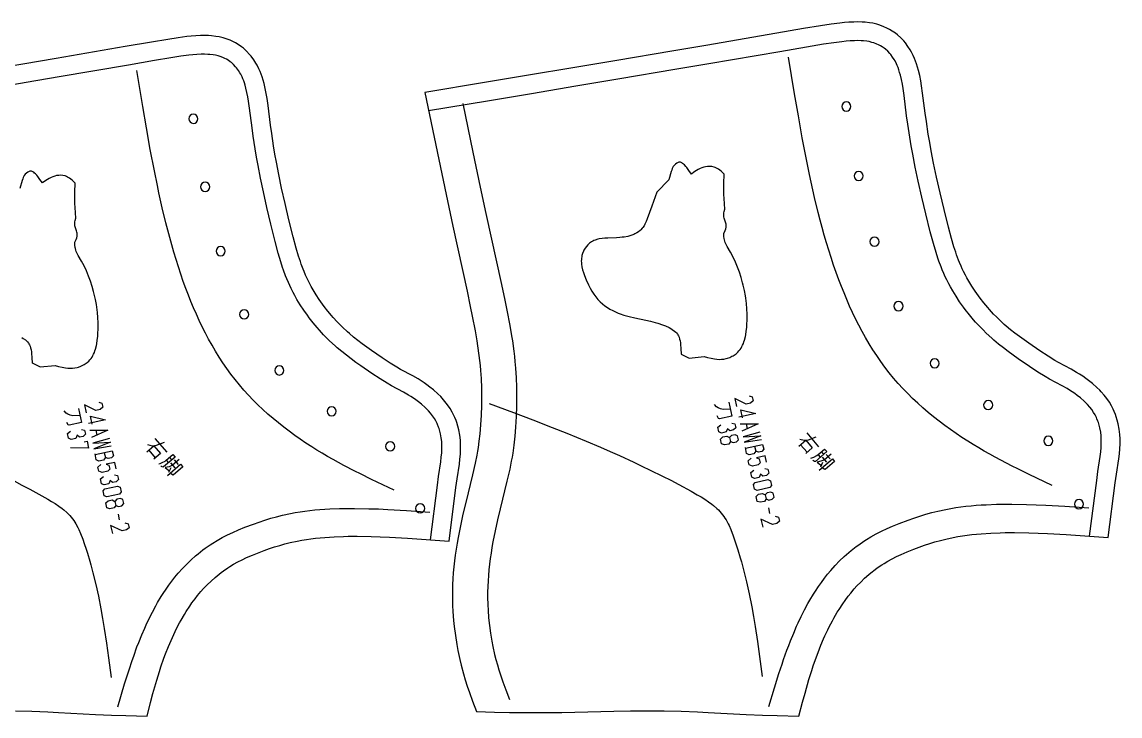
# Model space of a CAD drawing. Extents: x 870 to 2252, y -335 to 1751.
# Drawn here: x 1897.6 to 2196.9, y -334.7 to -145.4 of the extents above; entities that cross this region are included whole.
import ezdxf

# ---------------------------------------------------------------- set-up
doc = ezdxf.new("R2010")
doc.units = 0

msp = doc.modelspace()

# ---------------------------------------------------------------- linework, layer by layer
for points in [[(2007.424805, -164.674103), (2011.235596, -182.979218), (2013.237671, -192.477417), (2015.092773, -201.122101), (2018.942017, -218.834259), (2019.827637, -222.982971), (2020.380249, -225.656174), (2021.155151, -229.674683), (2021.618896, -232.361053), (2021.830688, -233.706711), (2022.206665, -236.403503), (2022.36792, -237.755035), (2022.509521, -239.108505), (2022.630127, -240.464523), (2022.778687, -242.671204), (2022.881714, -245.25058), (2022.913208, -247.315079), (2022.890137, -249.969101), (2022.796997, -252.621872), (2022.63562, -255.271637), (2022.427246, -257.697815), (2022.195068, -259.749634), (2021.958374, -261.419495), (2021.781372, -262.50174), (2021.588257, -263.581085), (2021.159302, -265.732544), (2020.434326, -268.946442), (2018.584351, -276.432465), (2017.835083, -279.602264), (2017.140137, -282.784912), (2016.514648, -285.97934), (2016.232666, -287.580658), (2015.973389, -289.18454), (2015.739136, -290.790894), (2015.531494, -292.399475), (2015.352417, -294.010315), (2015.203979, -295.623108), (2015.087769, -297.238007), (2015.005737, -298.854401), (2014.959595, -300.472809), (2014.951416, -302.113312), (2015.009277, -304.575256), (2015.093506, -306.216125), (2015.2854, -308.674744), (2015.455566, -310.31073), (2015.771362, -312.75824), (2016.158081, -315.197968), (2016.455566, -316.817169), (2016.963135, -319.232727), (2017.343262, -320.832947), (2017.977417, -323.215698), (2018.44397, -324.791077), (2019.007568, -326.543365), (2019.606934, -328.284119), (2020.446411, -330.592194), (2021.53064, -333.465942), (2026.454346, -333.604828), (2030.557495, -333.697174), (2033.840088, -333.742188), (2037.950073, -333.75174), (2040.690308, -333.732758), (2044.800781, -333.675262), (2058.970215, -333.369751), (2063.546875, -333.293182), (2068.123291, -333.256165), (2072.698486, -333.275696), (2077.271729, -333.368866), (2081.722168, -333.538513), (2084.688232, -333.683624), (2095.068604, -334.244873), (2099.519287, -334.440216), (2103.480225, -334.561249), (2109.423584, -334.684906), (2110.409912, -330.932373), (2111.085449, -328.436646), (2112.1521, -324.710449), (2112.914551, -322.243164), (2113.315186, -321.0159), (2114.161865, -318.576202), (2114.61084, -317.364563), (2115.417725, -315.318573), (2116.127197, -313.648499), (2116.497803, -312.819916), (2117.271729, -311.177948), (2117.675781, -310.365295), (2118.518555, -308.758911), (2118.958008, -307.965881), (2119.874268, -306.402405), (2120.351318, -305.632813), (2121.345215, -304.119812), (2121.978027, -303.215668), (2122.854492, -302.033936), (2123.537842, -301.166931), (2124.485107, -300.038574), (2125.225342, -299.213074), (2126.250977, -298.143524), (2127.318604, -297.113739), (2128.42627, -296.126953), (2128.994873, -295.650787), (2130.159912, -294.734528), (2130.756348, -294.29538), (2131.975586, -293.45694), (2132.598145, -293.05835), (2133.620361, -292.445526), (2134.812012, -291.790527), (2136.026123, -291.177887), (2137.259277, -290.601685), (2138.926514, -289.879761), (2140.755615, -289.143829), (2142.175781, -288.609131), (2143.606445, -288.104218), (2145.046875, -287.631134), (2146.496826, -287.191833), (2147.956055, -286.788361), (2149.424316, -286.422821), (2151.425781, -285.991425), (2152.695557, -285.756531), (2153.970459, -285.548676), (2155.25, -285.366669), (2156.533447, -285.209137), (2157.820801, -285.074677), (2159.111328, -284.962036), (2161.699707, -284.7966), (2164.294678, -284.702026), (2165.593506, -284.677887), (2168.191406, -284.669373), (2172.050781, -284.735779), (2174.607666, -284.821838), (2177.161133, -284.935455), (2182.259766, -285.225372), (2193.7229, -285.996643), (2195.639893, -271.111725), (2195.971436, -268.71106), (2196.579346, -264.592468), (2196.744385, -263.219757), (2196.869141, -261.80954), (2196.932861, -260.491821), (2196.932861, -259.094604), (2196.870117, -257.898438), (2196.7146, -256.509521), (2196.445313, -255.049728), (2196.187988, -254.024094), (2195.894043, -253.069092), (2195.69751, -252.511871), (2195.334717, -251.605927), (2195.086426, -251.056244), (2194.618164, -250.131393), (2194.0271, -249.131363), (2193.331299, -248.119217), (2192.587402, -247.173904), (2191.830811, -246.319763), (2191.388916, -245.859177), (2190.587891, -245.080536), (2189.388916, -244.029053), (2188.367432, -243.213394), (2187.564697, -242.613281), (2186.751465, -242.040421), (2185.917969, -241.490158), (2185.085205, -240.97612), (2183.603271, -240.135345), (2180.203613, -238.326874), (2179.138428, -237.717804), (2177.303467, -236.589844), (2175.084229, -235.134598), (2172.04126, -233.060028), (2170.760254, -232.152969), (2169.497803, -231.228622), (2168.269287, -230.291824), (2167.077881, -229.339249), (2165.910645, -228.354095), (2165.38623, -227.891403), (2163.979248, -226.579453), (2163.229248, -225.837372), (2162.485596, -225.070419), (2161.369385, -223.860428), (2160.862061, -223.284805), (2159.813965, -222.038116), (2158.807617, -220.760971), (2158.353271, -220.154373), (2157.417725, -218.836792), (2156.543457, -217.510849), (2155.712646, -216.146988), (2155.189941, -215.226242), (2154.802002, -214.504913), (2154.29126, -213.498703), (2153.936279, -212.756714), (2153.596436, -212.005386), (2153.19165, -211.053589), (2152.924561, -210.386322), (2152.383057, -208.932022), (2152.143799, -208.242615), (2151.661865, -206.764099), (2150.986084, -204.485153), (2150.145996, -201.35495), (2148.953857, -196.589767), (2147.872559, -192.038712), (2146.909912, -187.771942), (2146.113281, -183.97757), (2145.456055, -180.571594), (2145.050049, -178.306244), (2144.668457, -176.036682), (2144.138428, -172.598633), (2143.820068, -170.323593), (2143.130371, -164.826019), (2142.848877, -162.842453), (2142.61499, -161.459137), (2142.335693, -160.059723), (2142.001953, -158.659256), (2141.75, -157.745621), (2141.477295, -156.86499), (2141.21582, -156.117691), (2140.917969, -155.361053), (2140.586182, -154.616135), (2140.085938, -153.63913), (2139.749756, -153.055191), (2139.12793, -152.092346), (2138.433105, -151.166916), (2137.978271, -150.626328), (2137.161621, -149.762894), (2136.267334, -148.960068), (2135.691162, -148.506012), (2134.85376, -147.925705), (2134.103027, -147.477768), (2133.355469, -147.088943), (2132.567871, -146.733429), (2131.481445, -146.327652), (2130.650146, -146.075699), (2129.544678, -145.812454), (2128.644775, -145.654922), (2127.460205, -145.517502), (2126.614502, -145.462265), (2125.485107, -145.436447), (2124.378662, -145.455933), (2123.050049, -145.523087), (2121.798584, -145.620071), (2120.550781, -145.745193), (2118.18042, -146.047501), (2115.299561, -146.491486), (2110.658447, -147.263626), (2103.378174, -148.514923), (2084.035645, -151.836243), (2074.770264, -153.410233), (2059.794922, -155.936829), (2047.760132, -157.955154), (2035.722778, -159.965744), (2023.683594, -161.970978), (2007.424805, -164.674103)], [(1895.912354, -333.304962), (1900.372314, -333.396179), (1904.712402, -333.562256), (1907.605103, -333.704407), (1917.728394, -334.254089), (1922.068726, -334.445374), (1925.931641, -334.563812), (1931.727905, -334.684906), (1932.689819, -331.008362), (1933.348511, -328.562988), (1934.388672, -324.912018), (1935.132324, -322.494354), (1935.523071, -321.291748), (1936.349121, -318.900879), (1936.786987, -317.71344), (1937.573975, -315.708679), (1938.265869, -314.072601), (1938.627197, -313.260925), (1939.381836, -311.652191), (1939.775757, -310.855957), (1940.597656, -309.28186), (1941.026245, -308.504761), (1941.9198, -306.972412), (1942.385376, -306.218109), (1943.355103, -304.734924), (1943.972046, -303.849182), (1944.826782, -302.691315), (1945.493286, -301.841736), (1946.417358, -300.735809), (1947.138916, -299.927216), (1948.138672, -298.879639), (1949.179443, -297.87085), (1950.259644, -296.903992), (1950.813965, -296.437347), (1951.950439, -295.539368), (1952.532104, -295.108887), (1953.72168, -294.286957), (1954.329224, -293.896118), (1955.326416, -293.295502), (1956.488281, -292.653809), (1957.672485, -292.053497), (1958.875122, -291.488831), (1960.501221, -290.78125), (1962.285156, -290.06012), (1963.669922, -289.536163), (1965.064819, -289.041351), (1966.469482, -288.577759), (1967.883667, -288.147308), (1969.307007, -287.751862), (1970.739136, -287.393555), (1972.690918, -286.970886), (1973.929199, -286.740692), (1975.172241, -286.537079), (1976.420166, -286.358734), (1977.671875, -286.204315), (1978.927246, -286.072571), (1980.185791, -285.962097), (1982.710083, -285.799927), (1985.241089, -285.707153), (1986.507935, -285.683441), (1989.041504, -285.674927), (1992.80542, -285.739929), (1995.299194, -285.824127), (1997.789429, -285.935394), (2002.761841, -286.219452), (2014.06665, -286.983459), (2015.936523, -272.400299), (2016.259644, -270.048706), (2016.852783, -266.012268), (2017.01416, -264.664886), (2017.136108, -263.280243), (2017.198242, -261.985657), (2017.198364, -260.61261), (2017.136841, -259.436218), (2016.984741, -258.070465), (2016.721313, -256.635315), (2016.469482, -255.625732), (2016.181885, -254.686172), (2015.989014, -254.136551), (2015.633545, -253.245071), (2015.389771, -252.702499), (2014.93042, -251.79129), (2014.350586, -250.805847), (2013.668823, -249.809296), (2012.939453, -248.878586), (2012.198364, -248.037735), (2011.765015, -247.583359), (2010.980103, -246.816833), (2009.806152, -245.78215), (2008.805786, -244.979294), (2008.019775, -244.388901), (2007.223511, -243.825424), (2006.407471, -243.284058), (2005.591553, -242.778076), (2004.142822, -241.952225), (2000.827515, -240.180344), (1999.791992, -239.585464), (1998.005859, -238.4823), (1995.84436, -237.058273), (1992.878296, -235.02652), (1991.630737, -234.138779), (1990.401245, -233.234253), (1989.205322, -232.317963), (1988.045776, -231.386642), (1986.909912, -230.423477), (1986.401001, -229.972305), (1985.03125, -228.689026), (1984.30188, -227.963974), (1983.578491, -227.214493), (1982.491333, -226.030228), (1981.998047, -225.46785), (1980.977417, -224.248276), (1979.998047, -222.9991), (1979.556641, -222.406754), (1978.645996, -221.118317), (1977.795776, -219.822418), (1976.987671, -218.489334), (1976.47937, -217.589767), (1976.101929, -216.884842), (1975.604858, -215.900848), (1975.259766, -215.175659), (1974.929199, -214.441483), (1974.535156, -213.510391), (1974.275269, -212.858322), (1973.747925, -211.434921), (1973.515015, -210.761093), (1973.045776, -209.314285), (1972.387573, -207.083557), (1971.568848, -204.018509), (1970.406616, -199.35051), (1969.352661, -194.892059), (1968.414063, -190.712296), (1967.637451, -186.995499), (1966.996826, -183.659103), (1966.601074, -181.440231), (1966.229126, -179.217422), (1965.712646, -175.849762), (1965.4021, -173.621872), (1964.72998, -168.235306), (1964.455078, -166.289993), (1964.226685, -164.93222), (1963.953735, -163.558243), (1963.627563, -162.182892), (1963.381348, -161.284882), (1963.114502, -160.419403), (1962.858521, -159.684219), (1962.566528, -158.939453), (1962.241699, -158.206161), (1961.752319, -157.245224), (1961.422241, -156.669144), (1960.812866, -155.720703), (1960.131714, -154.808701), (1959.68396, -154.273941), (1958.881714, -153.421356), (1958.002563, -152.628357), (1957.433838, -152.178284), (1956.610107, -151.604767), (1955.871094, -151.161957), (1955.135742, -150.777649), (1954.360474, -150.426086), (1953.292358, -150.02507), (1952.473022, -149.775467), (1951.385742, -149.515228), (1950.499512, -149.359329), (1949.33606, -149.223663), (1948.504028, -149.169144), (1947.396729, -149.143661), (1946.312012, -149.162933), (1945.011475, -149.229065), (1943.787476, -149.324417), (1942.566772, -149.447372), (1940.251221, -149.744095), (1937.438843, -150.179688), (1932.911621, -150.9366), (1925.811035, -152.162964), (1906.947754, -155.417816), (1897.911865, -156.960342), (1883.307617, -159.436371)], [(2188.625, -285.653534), (2190.584717, -270.437195), (2190.922607, -267.989929), (2191.523926, -263.915253), (2191.671631, -262.690277), (2191.780029, -261.461914), (2191.832764, -260.368591), (2191.833008, -259.228394), (2191.784912, -258.316254), (2191.666504, -257.256744), (2191.459229, -256.134369), (2191.273926, -255.395508), (2191.050049, -254.66777), (2190.923584, -254.309174), (2190.641113, -253.604218), (2190.485107, -253.258713), (2190.143311, -252.583633), (2189.725098, -251.87616), (2189.221924, -251.144058), (2188.671631, -250.444839), (2188.07959, -249.776596), (2187.77002, -249.453629), (2187.127197, -248.828781), (2186.114746, -247.941055), (2185.248535, -247.249374), (2184.568848, -246.741211), (2183.877441, -246.254211), (2183.172852, -245.789063), (2182.486572, -245.365463), (2181.146729, -244.605301), (2177.739746, -242.792892), (2176.536621, -242.104996), (2174.569336, -240.895538), (2172.249268, -239.374374), (2169.130859, -237.248352), (2167.779785, -236.291595), (2166.445068, -235.314178), (2165.130371, -234.311829), (2163.840332, -233.280304), (2162.578613, -232.215469), (2161.959473, -231.669327), (2160.445801, -230.257996), (2159.604492, -229.425583), (2158.780029, -228.575119), (2157.581299, -227.275848), (2156.996582, -226.612305), (2155.85791, -225.258041), (2154.762939, -223.867996), (2154.232666, -223.159912), (2153.208496, -221.717804), (2152.235352, -220.241943), (2151.316162, -218.733002), (2150.726074, -217.693283), (2150.281738, -216.867538), (2149.716309, -215.753281), (2149.312256, -214.908081), (2148.926025, -214.054794), (2148.477051, -212.999252), (2148.166748, -212.22406), (2147.583984, -210.658752), (2147.309814, -209.869415), (2146.791748, -208.279175), (2146.077881, -205.871368), (2145.209229, -202.63504), (2143.998779, -197.798157), (2142.904053, -193.189377), (2141.926758, -188.857178), (2141.113525, -184.984756), (2140.441895, -181.504562), (2140.025146, -179.178818), (2139.633301, -176.847885), (2139.092773, -173.34082), (2138.76416, -170.99469), (2138.075195, -165.501801), (2137.809082, -163.626083), (2137.598877, -162.383667), (2137.352539, -161.150238), (2137.061523, -159.928085), (2136.854736, -159.178162), (2136.632813, -158.462067), (2136.43457, -157.894882), (2136.213623, -157.333832), (2135.983398, -156.81691), (2135.60376, -156.075226), (2135.39502, -155.71312), (2134.941406, -155.010544), (2134.439697, -154.342255), (2134.171143, -154.023117), (2133.599365, -153.418594), (2132.982422, -152.864761), (2132.657715, -152.608749), (2132.091309, -152.216324), (2131.617676, -151.933701), (2131.12793, -151.678986), (2130.624268, -151.451721), (2129.847656, -151.16156), (2129.318604, -151.001175), (2128.513428, -150.809494), (2127.910645, -150.703949), (2127, -150.598282), (2126.389893, -150.558441), (2125.471924, -150.53746), (2124.55249, -150.553665), (2123.375977, -150.613129), (2122.25, -150.700394), (2121.127686, -150.812881), (2118.891602, -151.098083), (2116.106445, -151.527298), (2111.509033, -152.292221), (2104.241699, -153.541321), (2084.894287, -156.863434), (2075.621582, -158.438705), (2060.640869, -160.966171), (2048.602051, -162.985199), (2036.56189, -164.996201), (2024.520752, -167.001801), (2008.465088, -169.671173)], [(2008.969116, -286.638824), (2010.880737, -271.72879), (2011.210449, -269.33078), (2011.796997, -265.338074), (2011.940918, -264.137726), (2012.046875, -262.934174), (2012.098267, -261.862885), (2012.098389, -260.745697), (2012.051636, -259.851868), (2011.936035, -258.813812), (2011.734375, -257.714417), (2011.553589, -256.99054), (2011.335449, -256.277527), (2011.212036, -255.926163), (2010.936646, -255.235352), (2010.784546, -254.896667), (2010.450928, -254.234955), (2010.043091, -253.54187), (2009.552734, -252.825027), (2009.015991, -252.140152), (2008.438965, -251.485382), (2008.136963, -251.1689), (2007.51001, -250.556473), (2006.522583, -249.686081), (2005.677246, -249.007919), (2005.014771, -248.510117), (2004.340454, -248.032959), (2003.653198, -247.577179), (2002.983887, -247.162109), (2001.67749, -246.417343), (1998.354614, -244.641403), (1997.181152, -243.967255), (1995.262451, -242.782181), (1993.000244, -241.291794), (1989.958496, -239.208313), (1988.640869, -238.270691), (1987.338989, -237.312881), (1986.057007, -236.33078), (1984.799072, -235.32019), (1983.568848, -234.2771), (1982.965454, -233.742188), (1981.489136, -232.359177), (1980.668701, -231.543549), (1979.864624, -230.710342), (1978.695313, -229.43663), (1978.124756, -228.786209), (1977.01416, -227.458908), (1975.946045, -226.09668), (1975.429077, -225.402847), (1974.43042, -223.98996), (1973.481689, -222.544128), (1972.585693, -221.066208), (1972.010376, -220.047806), (1971.577271, -219.238586), (1971.025635, -218.146713), (1970.63147, -217.318588), (1970.255127, -216.482605), (1969.817261, -215.44812), (1969.514648, -214.688431), (1968.946167, -213.154404), (1968.678711, -212.380936), (1968.173584, -210.822693), (1967.477417, -208.463516), (1966.630371, -205.29277), (1965.450439, -200.553391), (1964.382813, -196.03746), (1963.429688, -191.792496), (1962.636841, -187.997971), (1961.981934, -184.587723), (1961.575439, -182.308746), (1961.193359, -180.024796), (1960.666382, -176.588348), (1960.345947, -174.289642), (1959.674316, -168.90773), (1959.414795, -167.069839), (1959.209961, -165.852463), (1958.969849, -164.643829), (1958.685791, -163.446136), (1958.484131, -162.711212), (1958.267944, -162.009689), (1958.074463, -161.453903), (1957.858887, -160.904053), (1957.634521, -160.397842), (1957.264771, -159.6716), (1957.061523, -159.317032), (1956.619385, -158.628754), (1956.130127, -157.973938), (1955.868408, -157.661087), (1955.310791, -157.068512), (1954.70874, -156.525497), (1954.391479, -156.274445), (1953.838989, -155.889847), (1953.377319, -155.613129), (1952.89978, -155.363632), (1952.408691, -155.14093), (1951.651001, -154.856476), (1951.135132, -154.699249), (1950.349487, -154.511246), (1949.761719, -154.407883), (1948.873657, -154.304291), (1948.278687, -154.265305), (1947.383179, -154.244766), (1946.486694, -154.260666), (1945.339233, -154.318985), (1944.241211, -154.404526), (1943.146729, -154.514755), (1940.965698, -154.79425), (1938.249756, -155.21492), (1933.765991, -155.964523), (1926.678711, -157.188629), (1907.810425, -160.444366), (1898.767334, -161.988129), (1884.157593, -164.465073)], [(2178.462891, -271.81073), (2172.204346, -268.832062), (2169.092041, -267.309357), (2167.543213, -266.533783), (2164.464355, -264.945984), (2162.936035, -264.130371), (2161.41626, -263.298065), (2159.906006, -262.447327), (2158.406006, -261.57663), (2156.916992, -260.684052), (2155.439941, -259.768341), (2153.838623, -258.737793), (2152.254395, -257.677155), (2150.689209, -256.586121), (2149.144531, -255.464676), (2147.622559, -254.3125), (2146.124512, -253.129562), (2144.652588, -251.915543), (2143.208496, -250.670502), (2141.793701, -249.394089), (2140.4104, -248.086166), (2139.060059, -246.746597), (2137.744629, -245.375153), (2136.46582, -243.971786), (2135.225342, -242.536133), (2134.024902, -241.068359), (2132.850342, -239.547653), (2131.718018, -237.9953), (2130.626465, -236.41304), (2129.574219, -234.802658), (2128.560791, -233.165894), (2127.584717, -231.504486), (2126.644775, -229.820145), (2125.73999, -228.114685), (2124.869385, -226.389832), (2124.031494, -224.647339), (2123.225342, -222.888947), (2122.449707, -221.116287), (2121.703613, -219.331329), (2120.98584, -217.535507), (2120.295166, -215.731018), (2119.560791, -213.723907), (2118.856934, -211.708435), (2118.182373, -209.685074), (2117.535645, -207.654297), (2116.915527, -205.61644), (2116.320313, -203.571945), (2115.748779, -201.521362), (2115.199951, -199.465073), (2114.671875, -197.403595), (2113.673828, -193.266479), (2112.743652, -189.113586), (2112.300781, -187.032227), (2111.471924, -182.963699), (2110.331787, -176.998947), (2109.260254, -171.021164), (2108.23877, -165.034058), (2106.596924, -155.044022)], [(1999.059204, -273.074982), (1992.95459, -270.155884), (1989.919189, -268.663696), (1988.408569, -267.903748), (1985.405762, -266.347961), (1983.915405, -265.548828), (1982.43335, -264.733368), (1980.960693, -263.899872), (1979.498047, -263.046936), (1978.046509, -262.172607), (1976.606567, -261.275604), (1975.044067, -260.265137), (1973.498291, -259.22522), (1971.971191, -258.155579), (1970.464478, -257.056152), (1968.979614, -255.926788), (1967.518555, -254.767258), (1966.08313, -253.577499), (1964.674805, -252.357376), (1963.295288, -251.106674), (1961.946533, -249.825302), (1960.630127, -248.513046), (1959.347778, -247.169754), (1958.101196, -245.795425), (1956.89209, -244.389648), (1955.72229, -242.952652), (1954.57605, -241.461639), (1953.470947, -239.939758), (1952.405762, -238.388748), (1951.379517, -236.810303), (1950.390869, -235.206161), (1949.438843, -233.578003), (1948.522461, -231.92749), (1947.640259, -230.256485), (1946.791382, -228.566589), (1945.974609, -226.859406), (1945.188843, -225.136871), (1944.433105, -223.400421), (1943.705933, -221.652023), (1943.006348, -219.893127), (1942.333252, -218.125809), (1941.616943, -216.158661), (1940.930542, -214.183426), (1940.272827, -212.2005), (1939.641968, -210.210342), (1939.037109, -208.213394), (1938.456787, -206.210068), (1937.899658, -204.200775), (1937.36438, -202.185974), (1936.849487, -200.166092), (1935.876343, -196.112686), (1934.96936, -192.043945), (1934.537354, -190.004761), (1933.729126, -186.018478), (1932.61731, -180.17366), (1931.572632, -174.316254), (1930.57666, -168.449722), (1928.975586, -158.661057)], [(2123.599854, -168.494598), (2123.507568, -168.015732), (2123.238525, -167.608826), (2122.834473, -167.335693), (2122.356689, -167.238007), (2121.877686, -167.330627), (2121.470947, -167.599457), (2121.197754, -168.00351), (2121.100098, -168.481323), (2121.192627, -168.96019), (2121.461426, -169.367142), (2121.865479, -169.640274), (2122.343506, -169.737961), (2122.822266, -169.645355), (2123.229248, -169.376526), (2123.502197, -168.972458), (2123.599854, -168.494598)], [(1945.588257, -171.840546), (1945.495728, -171.361679), (1945.226929, -170.954758), (1944.822754, -170.681641), (1944.344971, -170.583939), (1943.866089, -170.676559), (1943.459229, -170.945389), (1943.186035, -171.349457), (1943.088379, -171.827255), (1943.18103, -172.306122), (1943.449829, -172.713089), (1943.853882, -172.986206), (1944.331665, -173.083908), (1944.810547, -172.991287), (1945.217651, -172.722458), (1945.490601, -172.31839), (1945.588257, -171.840546)], [(2017.807495, -167.678238), (2020.573975, -180.97171), (2022.573975, -190.459534), (2024.112671, -197.635696), (2028.317871, -216.994843), (2029.22522, -221.262268), (2029.796631, -224.041199), (2030.598389, -228.218704), (2031.078979, -231.011246), (2031.298828, -232.409988), (2031.690796, -235.213196), (2031.859741, -236.617996), (2032.009155, -238.024689), (2032.172119, -239.865265), (2032.337402, -242.456757), (2032.433228, -245.052734), (2032.464233, -247.345779), (2032.436035, -250.200119), (2032.336304, -253.053085), (2032.166992, -255.903351), (2031.963135, -258.385712), (2031.694336, -260.856598), (2031.389771, -263.010498), (2031.208252, -264.106445), (2031.010864, -265.199493), (2030.575073, -267.378418), (2029.841797, -270.634186), (2027.976196, -278.219604), (2027.269775, -281.21051), (2026.611694, -284.212921), (2026.017456, -287.226044), (2025.749146, -288.736328), (2025.502808, -290.249084), (2025.279907, -291.764099), (2025.082886, -293.28125), (2024.913696, -294.800415), (2024.774048, -296.321564), (2024.665771, -297.844696), (2024.591187, -299.369354), (2024.552002, -300.895966), (2024.548584, -302.296661), (2024.601074, -304.398712), (2024.67334, -305.799652), (2024.836548, -307.898743), (2025.06311, -309.99292), (2025.355713, -312.110382), (2025.721558, -314.279022), (2026.002197, -315.717651), (2026.478882, -317.863007), (2026.834229, -319.283783), (2027.219849, -320.696075), (2027.635742, -322.099091), (2028.162598, -323.736511), (2028.723389, -325.362915), (2029.509277, -327.519043), (2030.524658, -330.20343)], [(2077.309814, -235.972305), (2079.501709, -237.068787), (2083.585938, -236.644913), (2084.515625, -236.906403), (2085.447266, -237.141083), (2086.383545, -237.322266), (2087.011475, -237.40004), (2087.642822, -237.434097), (2088.278564, -237.41655), (2088.935791, -237.338242), (2089.589844, -237.199326), (2089.913086, -237.10788), (2090.546631, -236.882294), (2091.15625, -236.601837), (2091.449219, -236.441757), (2092.006592, -236.08316), (2092.269043, -235.8853), (2092.755615, -235.453781), (2093.07373, -235.11203), (2093.363037, -234.747971), (2093.624756, -234.363312), (2093.860596, -233.959885), (2094.072021, -233.539368), (2094.260742, -233.103622), (2094.427979, -232.654327), (2094.575439, -232.193359), (2094.816406, -231.243195), (2094.91333, -230.757568), (2095.066895, -229.773987), (2095.177246, -228.785812), (2095.239258, -228.034607), (2095.30957, -226.547928), (2095.311523, -225.080536), (2095.248291, -223.630341), (2095.122803, -222.195419), (2094.938232, -220.773621), (2094.824951, -220.066986), (2094.557617, -218.661087), (2094.233887, -217.242996), (2094.050049, -216.526794), (2093.641602, -215.101913), (2093.177979, -213.689056), (2092.658691, -212.29039), (2092.082031, -210.908157), (2091.447021, -209.544525), (2090.75293, -208.201797), (2089.872559, -206.648392), (2089.5, -205.927658), (2089.340332, -205.560303), (2089.205322, -205.186172), (2089.100342, -204.803741), (2089.036865, -204.467178), (2088.974854, -203.894058), (2088.939941, -203.077377), (2089.288818, -202.30101), (2089.458008, -201.835663), (2089.571289, -201.371048), (2089.608643, -200.907059), (2089.580811, -200.598862), (2089.513428, -200.291092), (2089.417725, -199.983429), (2089.032959, -198.902069), (2088.958252, -198.590347), (2088.922119, -198.304214), (2088.925781, -197.91304), (2088.978516, -197.519608), (2089.067139, -197.12468), (2089.257568, -196.464325), (2089.024414, -193.593582), (2088.961426, -192.516632), (2088.922119, -191.439026), (2088.911377, -190.533752), (2088.923584, -189.441208), (2089.01001, -186.981827), (2088.272217, -186.247726), (2087.811768, -185.841751), (2087.491455, -185.596634), (2086.984619, -185.280472), (2086.625, -185.111679), (2086.267578, -184.987808), (2085.705322, -184.865814), (2085.124023, -184.816132), (2084.536133, -184.834213), (2083.955566, -184.915146), (2083.495361, -185.024994), (2082.969971, -185.200302), (2082.462891, -185.418167), (2081.971191, -185.671402), (2081.491699, -185.953125), (2080.788574, -186.413116), (2080.095703, -186.897186), (2079.438477, -185.922729), (2078.831787, -185.121323), (2078.5625, -184.805542), (2078.19873, -184.416443), (2077.965332, -184.193588), (2077.720459, -183.993546), (2077.463867, -183.831955), (2077.286865, -183.753036), (2077.105225, -183.702606), (2076.911621, -183.685303), (2076.706787, -183.705185), (2076.501465, -183.759521), (2076.297852, -183.843781), (2076.099121, -183.953629), (2075.727051, -184.231674), (2075.415771, -184.549561), (2075.166748, -184.884995), (2075.059814, -185.060852), (2074.875977, -185.426163), (2074.724854, -185.806168), (2074.598633, -186.196716), (2073.992676, -188.440887), (2070.707764, -191.872299), (2069.304199, -195.698822), (2068.086914, -199.085663), (2067.786865, -199.852814), (2067.445313, -200.590347), (2067.18457, -201.056396), (2066.890381, -201.495499), (2066.729004, -201.703125), (2066.360107, -202.104767), (2066.151367, -202.296631), (2065.700928, -202.649139), (2065.212646, -202.961243), (2064.694092, -203.234406), (2064.425781, -203.356873), (2063.875, -203.574448), (2063.312256, -203.756714), (2062.744141, -203.905273), (2061.820557, -204.081253), (2061.205566, -204.160507), (2060.5896, -204.216049), (2059.659668, -204.26741), (2057.304688, -204.344376), (2056.523438, -204.393204), (2055.747803, -204.474487), (2054.987305, -204.601089), (2054.615479, -204.685303), (2053.89502, -204.903625), (2053.548584, -205.040771), (2053.212646, -205.198868), (2052.888916, -205.379211), (2052.577881, -205.583817), (2052.338135, -205.766479), (2051.888184, -206.177063), (2051.480469, -206.640808), (2051.118164, -207.149063), (2050.80542, -207.693192), (2050.668457, -207.975937), (2050.436279, -208.557266), (2050.262695, -209.152649), (2050.198486, -209.453049), (2050.138184, -209.849091), (2050.10376, -210.245468), (2050.09375, -210.64183), (2050.106445, -211.038086), (2050.140381, -211.434097), (2050.26416, -212.224365), (2050.452881, -213.011444), (2050.692871, -213.793594), (2050.971436, -214.569443), (2051.463867, -215.792419), (2052.063477, -217.131134), (2052.497803, -217.995972), (2052.966064, -218.832886), (2053.474121, -219.636993), (2054.027344, -220.40332), (2054.631104, -221.126984), (2054.953857, -221.471405), (2055.245605, -221.760117), (2055.860352, -222.309402), (2056.512207, -222.82132), (2057.19751, -223.295898), (2057.910889, -223.733475), (2058.648193, -224.134064), (2059.404297, -224.497849), (2060.175293, -224.825027), (2060.664795, -225.012024), (2061.654053, -225.347534), (2063.158447, -225.771591), (2064.678467, -226.128204), (2067.724854, -226.762299), (2068.959229, -227.036911), (2070.184326, -227.347183), (2070.99585, -227.58316), (2072.204834, -227.994797), (2073.005859, -228.315704), (2074.023926, -228.790619), (2074.461914, -229.024246), (2074.886719, -229.277649), (2075.482666, -229.701324), (2075.841064, -230.017181), (2076.005615, -230.186249), (2076.300781, -230.548309), (2076.429443, -230.741943), (2076.581543, -231.019455), (2076.742432, -231.40741), (2076.890137, -231.896408), (2077.005127, -232.400497), (2077.097168, -232.911407), (2077.168701, -233.423904), (2077.26416, -234.452454), (2077.3396, -236.000351)], [(1900.420532, -238.404221), (1902.612427, -239.500702), (1906.696777, -239.076874), (1907.626343, -239.338318), (1908.558228, -239.573044), (1909.494385, -239.754181), (1910.122192, -239.831955), (1910.75354, -239.866013), (1911.389526, -239.848465), (1912.046631, -239.770157), (1912.700684, -239.631241), (1913.023804, -239.539795), (1913.657593, -239.314209), (1914.266968, -239.033783), (1914.560059, -238.873672), (1915.117432, -238.515076), (1915.379761, -238.317215), (1915.866333, -237.885696), (1916.184448, -237.543945), (1916.473755, -237.179916), (1916.735596, -236.795227), (1916.971313, -236.391785), (1917.182983, -235.971329), (1917.37146, -235.535538), (1917.538818, -235.086288), (1917.686157, -234.625275), (1917.927246, -233.67511), (1918.02417, -233.189484), (1918.177734, -232.205887), (1918.288086, -231.217728), (1918.349976, -230.466522), (1918.42041, -228.979843), (1918.422241, -227.512451), (1918.359009, -226.062256), (1918.233521, -224.627335), (1918.049072, -223.205582), (1917.935791, -222.498901), (1917.668335, -221.093002), (1917.344604, -219.674957), (1917.160767, -218.95871), (1916.752319, -217.533829), (1916.288818, -216.120972), (1915.769531, -214.722305), (1915.192871, -213.340073), (1914.557983, -211.97644), (1913.863647, -210.633713), (1912.983398, -209.080307), (1912.610718, -208.359604), (1912.45105, -207.992218), (1912.31604, -207.618088), (1912.21106, -207.235657), (1912.147583, -206.899094), (1912.085693, -206.326004), (1912.050781, -205.509338), (1912.399536, -204.732971), (1912.568726, -204.267609), (1912.682129, -203.802963), (1912.71936, -203.33902), (1912.69165, -203.030777), (1912.624146, -202.723007), (1912.528564, -202.415344), (1912.143921, -201.333984), (1912.06897, -201.022263), (1912.032959, -200.73613), (1912.036499, -200.344955), (1912.089355, -199.951523), (1912.177979, -199.556595), (1912.368408, -198.89624), (1912.135132, -196.025543), (1912.072266, -194.948593), (1912.032959, -193.870926), (1912.022095, -192.965652), (1912.034546, -191.873123), (1912.12085, -189.413742), (1911.383057, -188.679642), (1910.922485, -188.273666), (1910.602295, -188.028595), (1910.095459, -187.712372), (1909.73584, -187.543594), (1909.378418, -187.419724), (1908.816406, -187.297729), (1908.234741, -187.248047), (1907.646973, -187.266129), (1907.066406, -187.347061), (1906.606079, -187.456955), (1906.080688, -187.632217), (1905.57373, -187.850067), (1905.082031, -188.103317), (1904.602417, -188.38504), (1903.899292, -188.845078), (1903.206665, -189.329102), (1902.549316, -188.354645), (1901.942627, -187.553238), (1901.67334, -187.237457), (1901.309448, -186.848358), (1901.076416, -186.625504), (1900.831177, -186.425461), (1900.574585, -186.26387), (1900.397583, -186.184952), (1900.215942, -186.134521), (1900.022339, -186.117218), (1899.817627, -186.1371), (1899.612183, -186.191437), (1899.408569, -186.275696), (1899.209839, -186.385544), (1898.837891, -186.663589), (1898.526489, -186.981476), (1898.277466, -187.316956), (1898.17041, -187.492767), (1897.986694, -187.858078), (1897.835693, -188.238083), (1897.709351, -188.628632), (1897.103516, -190.872803)], [(2126.927979, -187.429688), (2126.835449, -186.950821), (2126.566406, -186.543869), (2126.162354, -186.270782), (2125.68457, -186.17305), (2125.205811, -186.265701), (2124.798828, -186.534485), (2124.525635, -186.938553), (2124.427979, -187.416397), (2124.520508, -187.895264), (2124.789551, -188.302216), (2125.193604, -188.575348), (2125.671387, -188.67305), (2126.150146, -188.580429), (2126.557129, -188.3116), (2126.830322, -187.907532), (2126.927979, -187.429688)], [(1948.833374, -190.394287), (1948.740723, -189.915421), (1948.472046, -189.508469), (1948.067871, -189.235352), (1947.590088, -189.13765), (1947.111206, -189.23027), (1946.704224, -189.4991), (1946.431152, -189.903152), (1946.333374, -190.381012), (1946.426025, -190.859879), (1946.694824, -191.2668), (1947.098999, -191.539917), (1947.576782, -191.637619), (1948.055786, -191.544998), (1948.462646, -191.276169), (1948.735718, -190.872101), (1948.833374, -190.394287)], [(2131.246094, -205.349792), (2131.153564, -204.870926), (2130.884766, -204.463974), (2130.480713, -204.190857), (2130.002686, -204.093155), (2129.523926, -204.185776), (2129.116943, -204.454605), (2128.84375, -204.858673), (2128.746094, -205.336517), (2128.838867, -205.815384), (2129.107666, -206.222336), (2129.511719, -206.495468), (2129.989502, -206.593124), (2130.468506, -206.500549), (2130.875488, -206.23172), (2131.148438, -205.827652), (2131.246094, -205.349792)], [(1953.044189, -207.953506), (1952.95166, -207.47464), (1952.682739, -207.067688), (1952.278687, -206.794571), (1951.800903, -206.696869), (1951.322021, -206.78949), (1950.915161, -207.058319), (1950.641968, -207.462372), (1950.544189, -207.940231), (1950.636841, -208.419098), (1950.905762, -208.826004), (1951.309814, -209.099136), (1951.787598, -209.196838), (1952.266479, -209.104218), (1952.67334, -208.835419), (1952.946533, -208.43132), (1953.044189, -207.953506)], [(1959.441528, -225.180038), (1959.348999, -224.701172), (1959.080078, -224.29422), (1958.676025, -224.021088), (1958.198242, -223.923401), (1957.71936, -224.016006), (1957.3125, -224.284836), (1957.039307, -224.688904), (1956.94165, -225.166748), (1957.03418, -225.645615), (1957.303101, -226.052567), (1957.707153, -226.325699), (1958.184937, -226.423355), (1958.663818, -226.330734), (1959.070679, -226.061951), (1959.343872, -225.657883), (1959.441528, -225.180038)], [(2137.806396, -222.93042), (2137.713867, -222.451553), (2137.445068, -222.044647), (2137.040771, -221.771515), (2136.562988, -221.673828), (2136.084229, -221.766434), (2135.677246, -222.035233), (2135.404053, -222.439331), (2135.306396, -222.917145), (2135.398926, -223.396011), (2135.667969, -223.802963), (2136.072021, -224.076096), (2136.549805, -224.173782), (2137.028809, -224.081161), (2137.435547, -223.812332), (2137.70874, -223.408279), (2137.806396, -222.93042)], [(1897.572754, -231.456161), (1897.997559, -231.709564), (1898.593506, -232.13327), (1898.952026, -232.449097), (1899.116577, -232.618164), (1899.411621, -232.980225), (1899.540283, -233.173904), (1899.692261, -233.451355), (1899.853271, -233.839325), (1900.000854, -234.328308), (1900.115845, -234.832413), (1900.207886, -235.343307), (1900.279541, -235.85582), (1900.375, -236.884369), (1900.450317, -238.432266)], [(1969.04541, -240.454376), (1968.952759, -239.97554), (1968.68396, -239.568588), (1968.279907, -239.295456), (1967.802124, -239.197769), (1967.323242, -239.29039), (1966.916382, -239.559219), (1966.643188, -239.963272), (1966.54541, -240.441132), (1966.638062, -240.919998), (1966.90686, -241.326904), (1967.311035, -241.600037), (1967.788818, -241.697723), (1968.267578, -241.605118), (1968.674683, -241.336288), (1968.947754, -240.93222), (1969.04541, -240.454376)], [(2147.654541, -238.518936), (2147.561768, -238.04007), (2147.292969, -237.633163), (2146.888916, -237.360031), (2146.411133, -237.262344), (2145.932373, -237.35495), (2145.525391, -237.623779), (2145.252197, -238.027847), (2145.154541, -238.505692), (2145.24707, -238.984528), (2145.515869, -239.391479), (2145.920166, -239.664597), (2146.397949, -239.762299), (2146.876709, -239.669678), (2147.283691, -239.400848), (2147.556885, -238.996796), (2147.654541, -238.518936)], [(2095.819336, -247.391403), (2096.686523, -247.672531), (2096.924072, -248.762527), (2096.247803, -249.357773), (2095.008301, -249.62793), (2091.906006, -248.13237), (2092.381104, -250.3125)], [(1913.032593, -250.833282), (1913.861816, -254.637726), (1910.527588, -255.364487), (1910.191162, -255.258713), (1909.913818, -254.602722)], [(1918.564209, -249.135071), (1919.431396, -249.416199), (1919.669067, -250.50621), (1918.992798, -251.10144), (1917.753052, -251.371628), (1914.650879, -249.876083), (1915.126099, -252.056168)], [(1983.286255, -251.592606), (1983.193604, -251.113785), (1982.924805, -250.706833), (1982.520752, -250.433701), (1982.042969, -250.336014), (1981.563965, -250.428635), (1981.156982, -250.697449), (1980.884033, -251.101517), (1980.786377, -251.579376), (1980.878906, -252.058243), (1981.147583, -252.465149), (1981.55188, -252.738281), (1982.029663, -252.835968), (1982.508545, -252.743347), (1982.915405, -252.474533), (1983.188599, -252.070465), (1983.286255, -251.592606)], [(2024.954956, -249.490067), (2031.586182, -251.946945), (2036.883667, -253.939178), (2042.168091, -255.977188), (2046.124023, -257.549683), (2048.76001, -258.624207), (2051.388672, -259.71756), (2055.314209, -261.392212), (2057.917725, -262.531433), (2060.508545, -263.688385), (2064.368164, -265.456909), (2066.629883, -266.519501), (2068.881104, -267.599762), (2072.242432, -269.262024), (2074.476074, -270.404297), (2076.706055, -271.578583), (2080.048828, -273.408752), (2081.686035, -274.338989), (2082.72583, -274.94928), (2083.749756, -275.581238), (2084.746338, -276.242493), (2085.70459, -276.941254), (2086.16626, -277.307037), (2087.046631, -278.076355), (2087.462646, -278.482025), (2087.861084, -278.90274), (2088.23999, -279.339874), (2088.595215, -279.788666), (2088.931152, -280.253204), (2089.249023, -280.732208), (2089.550293, -281.22467), (2090.106689, -282.245239), (2090.364014, -282.770996), (2090.843018, -283.848053), (2091.488281, -285.509644), (2091.882813, -286.634796), (2092.428955, -288.287598), (2092.773193, -289.374908), (2093.425537, -291.547729), (2093.734863, -292.633636), (2094.320801, -294.805634), (2095.124756, -298.06781), (2095.84668, -301.340393), (2096.542725, -304.876129), (2097.023438, -307.575897), (2097.469482, -310.286865), (2098.085693, -314.37027), (2098.65625, -318.468262), (2099.379395, -323.944244)], [(2090.792725, -250.994568), (2088.794434, -251.071869), (2088.002686, -250.931046), (2087.363037, -250.66745), (2086.97998, -250.347961), (2086.394043, -249.714401)], [(2090.287842, -249.0896), (2091.116943, -252.894058), (2087.782715, -253.620773), (2087.446289, -253.51503), (2087.168945, -252.859055)], [(2094.037354, -253.390427), (2093.562012, -251.210342), (2097.662842, -252.152344), (2093.003662, -253.167923)], [(2162.257324, -249.886398), (2162.164551, -249.407578), (2161.895752, -249.000626), (2161.491699, -248.727493), (2161.013916, -248.629807), (2160.534912, -248.722412), (2160.128174, -248.991241), (2159.85498, -249.395309), (2159.757324, -249.873154), (2159.849854, -250.35202), (2160.118652, -250.758942), (2160.522705, -251.032059), (2161.000488, -251.129761), (2161.479492, -251.03714), (2161.886475, -250.768311), (2162.159424, -250.364258), (2162.257324, -249.886398)], [(1913.537476, -252.738235), (1911.539307, -252.815536), (1910.747314, -252.674759), (1910.107788, -252.411163), (1909.724854, -252.091629), (1909.138916, -251.458115)], [(1916.781982, -255.134094), (1916.306885, -252.954056), (1920.407715, -253.896011), (1915.748535, -254.911636)], [(1913.885254, -256.593872), (1914.724487, -256.746765), (1914.962158, -257.836792), (1914.285889, -258.431946), (1913.345459, -258.636993), (1912.69751, -258.128937), (1912.300171, -258.976746), (1911.017822, -259.256287), (1910.32605, -258.959259), (1910.041992, -257.655487), (1910.884521, -257.001678)], [(1916.151978, -256.762543), (1921.025635, -256.730103)], [(1921.025635, -256.730103), (1916.580444, -258.728851)], [(1917.765259, -256.769043), (1918.049438, -258.072845)], [(2091.140381, -254.850189), (2091.979736, -255.003082), (2092.217285, -256.093109), (2091.541016, -256.688263), (2090.60083, -256.89328), (2089.952637, -256.385254), (2089.555176, -257.233032), (2088.272949, -257.512573), (2087.581299, -257.215546), (2087.297119, -255.911789), (2088.139648, -255.257996)], [(2093.407227, -255.01886), (2098.280762, -254.986435)], [(2098.280762, -254.986435), (2093.835693, -256.985199)], [(2098.781982, -257.286194), (2094.173828, -258.536865), (2098.996338, -258.269318), (2094.504639, -260.054382), (2099.210693, -259.252502)], [(2095.020508, -255.025391), (2095.304688, -256.329163)], [(1914.600708, -259.876801), (1915.370239, -259.709106), (1915.794189, -261.654053), (1910.897339, -261.57959)], [(1921.526855, -259.029877), (1916.918701, -260.280548), (1921.741089, -260.013), (1917.249512, -261.798035), (1921.955444, -260.996216)], [(1936.362183, -260.119965), (1934.254028, -260.959656), (1933.209839, -261.060272), (1931.984619, -260.750427)], [(1933.889282, -259.010864), (1937.098267, -262.768555)], [(1999.256348, -261.162689), (1999.163818, -260.683807), (1998.894897, -260.276855), (1998.490845, -260.003754), (1998.013062, -259.906036), (1997.53418, -259.998657), (1997.127319, -260.267487), (1996.854126, -260.67157), (1996.756348, -261.149414), (1996.848999, -261.628265), (1997.11792, -262.035217), (1997.521973, -262.30835), (1997.999756, -262.406036), (1998.47876, -262.313446), (1998.88562, -262.044617), (1999.158691, -261.640533), (1999.256348, -261.162689)], [(2090.75293, -259.851196), (2091.487061, -260.138947), (2092.42749, -259.933929), (2092.932861, -259.376038), (2092.695313, -258.286011), (2091.999023, -257.967621), (2091.058594, -258.172577), (2090.515381, -258.761169), (2090.75293, -259.851196), (2090.270996, -260.516022), (2089.159424, -260.75824), (2088.296875, -260.498505), (2088.012695, -259.194733), (2088.684326, -258.578186), (2089.795654, -258.335938), (2090.515381, -258.761169)], [(2109.382568, -261.11438), (2111.277832, -259.495941), (2113.063721, -261.587189), (2111.266602, -263.121857)], [(2114.029053, -258.615509), (2111.921143, -259.4552), (2110.876953, -259.555817), (2109.651855, -259.245941)], [(2111.556396, -257.506409), (2114.765381, -261.264099)], [(2178.633057, -259.653503), (2178.540527, -259.174652), (2178.271729, -258.7677), (2177.867676, -258.494568), (2177.389893, -258.396881), (2176.910889, -258.489471), (2176.503906, -258.758301), (2176.230957, -259.162384), (2176.133301, -259.640228), (2176.22583, -260.11911), (2176.494629, -260.526062), (2176.898682, -260.799164), (2177.376465, -260.896881), (2177.855469, -260.80426), (2178.262207, -260.535431), (2178.5354, -260.131348), (2178.633057, -259.653503)], [(1917.601685, -263.413849), (1922.261108, -262.398285), (1922.545288, -263.702057), (1922.039917, -264.259918), (1921.099487, -264.464966), (1920.365112, -264.177216), (1919.906372, -264.948853), (1918.624023, -265.228394), (1917.90918, -264.824432), (1917.550415, -263.178741)], [(1920.081055, -262.873474), (1920.365112, -264.177216)], [(1931.715576, -262.618835), (1933.610718, -261.000427), (1935.396484, -263.091644), (1933.599487, -264.626312)], [(1932.205688, -262.200256), (1933.963501, -264.25885)], [(2094.856934, -261.670197), (2099.516113, -260.654602), (2099.800537, -261.958405), (2099.295166, -262.516235), (2098.354736, -262.721252), (2097.620361, -262.433563), (2097.161621, -263.2052), (2095.87915, -263.484711), (2095.164307, -263.08078), (2094.805664, -261.435059)], [(2097.336182, -261.129791), (2097.620361, -262.433563)], [(2109.872803, -260.695801), (2111.630615, -262.754364)], [(2112.624268, -264.38089), (2112.9646, -264.316254), (2113.500977, -264.084198), (2114.293945, -263.689514), (2114.62085, -263.410492), (2116.417969, -261.875763), (2117.031738, -262.594635), (2113.92749, -265.245514), (2113.68042, -265.286987), (2113.359131, -265.109283), (2113.191895, -264.913239)], [(2115.531006, -262.689758), (2116.116943, -263.375977)], [(2118.167725, -263.263184), (2116.370605, -264.797913)], [(2116.820801, -263.339996), (2117.881104, -264.581635)], [(1923.31665, -267.241425), (1922.939331, -265.510223), (1920.631104, -266.013367), (1921.322632, -266.310394), (1921.560303, -267.400391), (1921.054932, -267.958313), (1919.473389, -268.30304), (1918.587402, -267.936432), (1918.349854, -266.846405), (1919.169189, -266.085693)], [(1934.957031, -265.885345), (1935.297485, -265.820709), (1935.833862, -265.588654), (1936.626831, -265.19397), (1936.953491, -264.914948), (1938.750732, -263.380219), (1939.364624, -264.099091), (1936.260376, -266.749969), (1936.013428, -266.791443), (1935.692139, -266.613739), (1935.524658, -266.417694)], [(1936.981567, -264.947662), (1937.539429, -265.601135)], [(1937.262817, -269.114716), (1940.857178, -266.045319), (1941.471069, -266.76416), (1938.856934, -268.99649), (1938.6521, -268.888885), (1938.275146, -268.645905)], [(1937.863647, -264.194214), (1938.449585, -264.880432)], [(1938.117432, -265.61618), (1939.289429, -266.988556)], [(1940.50061, -264.7677), (1938.703369, -266.302368)], [(1939.153564, -264.844452), (1940.213867, -266.08609)], [(2100.571777, -265.497772), (2100.19458, -263.766571), (2097.88623, -264.269653), (2098.577881, -264.566681), (2098.81543, -265.656708), (2098.310059, -266.21463), (2096.728516, -266.559357), (2095.842529, -266.19278), (2095.605225, -265.102722), (2096.424316, -264.34201)], [(2116.179443, -264.904755), (2115.423584, -265.210938), (2114.369873, -265.432739), (2115.342529, -266.240814)], [(2114.648438, -263.443207), (2115.206787, -264.09668)], [(2114.929932, -267.61026), (2118.52417, -264.540863), (2119.138184, -265.259735), (2116.52417, -267.492035), (2116.319092, -267.38446), (2115.942139, -267.141449)], [(2115.856445, -265.519318), (2115.26709, -266.813934)], [(2115.784668, -264.111725), (2116.956543, -265.4841)], [(1922.885376, -268.960846), (1923.724854, -269.113739), (1923.96228, -270.203796), (1923.286011, -270.79895), (1922.345703, -271.003906), (1921.697632, -270.49588), (1921.300293, -271.343719), (1920.017944, -271.623199), (1919.326416, -271.326202), (1919.042114, -270.02243), (1919.884766, -269.368622)], [(1938.512085, -266.40921), (1937.75647, -266.715424), (1936.702881, -266.937225), (1937.675415, -267.74527)], [(1938.189453, -267.023834), (1937.599854, -268.31839)], [(2100.140625, -267.217194), (2100.97998, -267.370087), (2101.217529, -268.460083), (2100.54126, -269.055267), (2099.60083, -269.260223), (2098.952881, -268.752228), (2098.55542, -269.600037), (2097.273193, -269.879517), (2096.581543, -269.58252), (2096.297363, -268.278748), (2097.139893, -267.624969)], [(1895.470215, -270.580048), (1897.64856, -271.699219), (1899.82312, -272.849762), (1903.082397, -274.643188), (1904.678833, -275.554993), (1905.693237, -276.153503), (1906.691772, -276.773132), (1907.663818, -277.421448), (1908.598511, -278.106171), (1909.048584, -278.464539), (1909.90686, -279.217987), (1910.312622, -279.615143), (1910.700928, -280.026947), (1911.070313, -280.454712), (1911.416992, -280.894806), (1911.744995, -281.350159), (1912.05542, -281.819763), (1912.349365, -282.302429), (1912.891968, -283.302521), (1913.143066, -283.817719), (1913.609985, -284.872955), (1914.238525, -286.500732), (1914.622925, -287.602875), (1915.155151, -289.222412), (1915.490601, -290.288055), (1916.126709, -292.417328), (1916.428101, -293.481476), (1916.999634, -295.609772), (1917.783569, -298.806122), (1918.487915, -302.012421), (1919.166992, -305.476715), (1919.635864, -308.122192), (1920.070679, -310.778625), (1920.671631, -314.779724), (1921.227783, -318.795227), (1921.932983, -324.160736)], [(1920.04187, -274.609131), (1919.757813, -273.305389), (1920.258179, -272.726074), (1923.720703, -271.971375), (1924.416992, -272.289795), (1924.701172, -273.593536), (1924.195923, -274.151489), (1920.733521, -274.906158), (1920.04187, -274.609131)], [(2097.296875, -272.865448), (2097.012939, -271.561676), (2097.513428, -270.982422), (2100.97583, -270.227692), (2101.672363, -270.546112), (2101.956299, -271.849884), (2101.450928, -272.407806), (2097.98877, -273.162506), (2097.296875, -272.865448)], [(2100.468506, -275.501099), (2101.202881, -275.788818), (2102.143311, -275.583832), (2102.648682, -275.02594), (2102.411133, -273.935883), (2101.714844, -273.617493), (2100.774414, -273.822449), (2100.230957, -274.411102), (2100.468506, -275.501099), (2099.986572, -276.165894), (2098.875244, -276.408112), (2098.012695, -276.148407), (2097.728271, -274.844604), (2098.400146, -274.228088), (2099.511475, -273.985809), (2100.230957, -274.411102)], [(1923.213379, -277.244751), (1923.947754, -277.532501), (1924.888184, -277.327545), (1925.393555, -276.769592), (1925.155884, -275.679596), (1924.459595, -275.361176), (1923.519165, -275.566132), (1922.975952, -276.154755), (1923.213379, -277.244751), (1922.731323, -277.909576), (1921.620117, -278.151794), (1920.757446, -277.892059), (1920.473267, -276.588287), (1921.144775, -275.971741), (1922.256226, -275.729492), (1922.975952, -276.154755)], [(1923.730835, -332.17804), (1925.623535, -325.856995), (1926.81604, -322.083435), (1927.653198, -319.581879), (1928.087646, -318.336395), (1928.99353, -315.85791), (1929.467651, -314.62558), (1930.327271, -312.498749), (1931.09668, -310.7099), (1931.496094, -309.821777), (1932.32666, -308.060272), (1933.20166, -306.321472), (1934.124023, -304.609009), (1934.603882, -303.763794), (1935.602905, -302.097443), (1936.122925, -301.277191), (1936.911255, -300.09079), (1937.693604, -298.977234), (1938.505249, -297.884369), (1939.346802, -296.813599), (1940.218994, -295.766083), (1941.379028, -294.463562), (1942.536011, -293.258362), (1943.738525, -292.096649), (1944.984741, -290.982056), (1945.623901, -290.443665), (1946.933228, -289.40686), (1947.603271, -288.909393), (1948.972656, -287.958679), (1949.671997, -287.506195), (1950.842773, -286.796906), (1952.250732, -286.016235), (1953.687012, -285.287415), (1955.146484, -284.603149), (1956.624756, -283.956055), (1958.389771, -283.22934), (1960.720581, -282.335449), (1962.288208, -281.77887), (1963.866699, -281.256836), (1965.455444, -280.772064), (1967.054443, -280.327179), (1968.663696, -279.924866), (1970.791626, -279.465515), (1972.117554, -279.219788), (1973.448853, -279.002167), (1974.78479, -278.811401), (1976.125244, -278.645996), (1977.469482, -278.504639), (1978.817017, -278.385956), (1980.167358, -278.288666), (1981.519897, -278.211334), (1984.22998, -278.111084), (1985.586182, -278.085388), (1988.298828, -278.076294), (1992.217651, -278.144653), (1994.776733, -278.231567), (1997.332275, -278.345917), (2002.435059, -278.637054), (2008.805298, -279.066437)], [(2007.415405, -278.067261), (2007.322876, -277.588379), (2007.054077, -277.181488), (2006.649902, -276.908356), (2006.172119, -276.810669), (2005.693237, -276.90329), (2005.286377, -277.172058), (2005.013184, -277.576172), (2004.915527, -278.053986), (2005.008057, -278.532837), (2005.276978, -278.939789), (2005.68103, -279.212921), (2006.158813, -279.310608), (2006.637817, -279.217987), (2007.044678, -278.949188), (2007.317749, -278.545105), (2007.415405, -278.067261)], [(2101.083252, -277.910461), (2101.418701, -279.449341)], [(2101.223633, -332.126312), (2102.769287, -326.96283), (2103.971924, -323.104797), (2104.811035, -320.545471), (2105.245361, -319.270691), (2106.148438, -316.732819), (2106.619385, -315.470581), (2107.105469, -314.213104), (2107.987061, -312.04248), (2108.776123, -310.216492), (2109.185791, -309.309906), (2110.037354, -307.511993), (2110.93457, -305.737427), (2111.880371, -303.989929), (2112.372559, -303.127441), (2113.396729, -301.427307), (2113.929443, -300.590454), (2114.737549, -299.379944), (2115.540039, -298.243286), (2116.372559, -297.12793), (2117.235352, -296.035217), (2118.129395, -294.9664), (2119.319092, -293.636932), (2120.506104, -292.406464), (2121.739502, -291.220612), (2123.017578, -290.083069), (2123.672852, -289.533661), (2125.015381, -288.475861), (2125.702393, -287.968353), (2127.105957, -286.998505), (2127.82251, -286.536987), (2129.022705, -285.813324), (2130.466553, -285.016479), (2131.939453, -284.272614), (2133.436035, -283.574402), (2134.951416, -282.914215), (2136.76123, -282.172638), (2139.151611, -281.260376), (2140.759277, -280.692383), (2142.377686, -280.159637), (2144.006592, -279.665009), (2145.64624, -279.21106), (2147.295898, -278.800568), (2149.478271, -278.331726), (2150.837646, -278.080963), (2152.202881, -277.858856), (2153.572998, -277.664185), (2154.94751, -277.495392), (2156.325928, -277.351196), (2157.70752, -277.230103), (2159.092285, -277.130859), (2160.479248, -277.052032), (2163.257568, -276.949829), (2164.648193, -276.923676), (2167.429688, -276.91452), (2171.44751, -276.984436), (2174.071777, -277.073242), (2176.692139, -277.190002), (2181.924561, -277.487274), (2188.456787, -277.925537)], [(2186.999756, -276.90567), (2186.907227, -276.426788), (2186.638428, -276.019867), (2186.234375, -275.746765), (2185.756592, -275.649048), (2185.277588, -275.741669), (2184.87085, -276.010498), (2184.597656, -276.414551), (2184.499756, -276.892426), (2184.592529, -277.371246), (2184.861328, -277.778198), (2185.265381, -278.051331), (2185.743164, -278.149017), (2186.222168, -278.056396), (2186.628906, -277.787567), (2186.9021, -277.383514), (2186.999756, -276.90567)], [(1923.828125, -279.654144), (1924.163574, -281.192993)], [(2102.974854, -280.220581), (2103.842041, -280.501709), (2104.079834, -281.591766), (2103.403564, -282.186951), (2102.163818, -282.457153), (2099.061768, -280.961609), (2099.536865, -283.141663)], [(1925.719849, -281.964294), (1926.587036, -282.245392), (1926.824585, -283.335449), (1926.148438, -283.930634), (1924.908691, -284.200806), (1921.806519, -282.705261), (1922.281616, -284.885376)]]:
    msp.add_lwpolyline(points)

doc.saveas('drawing.dxf')
